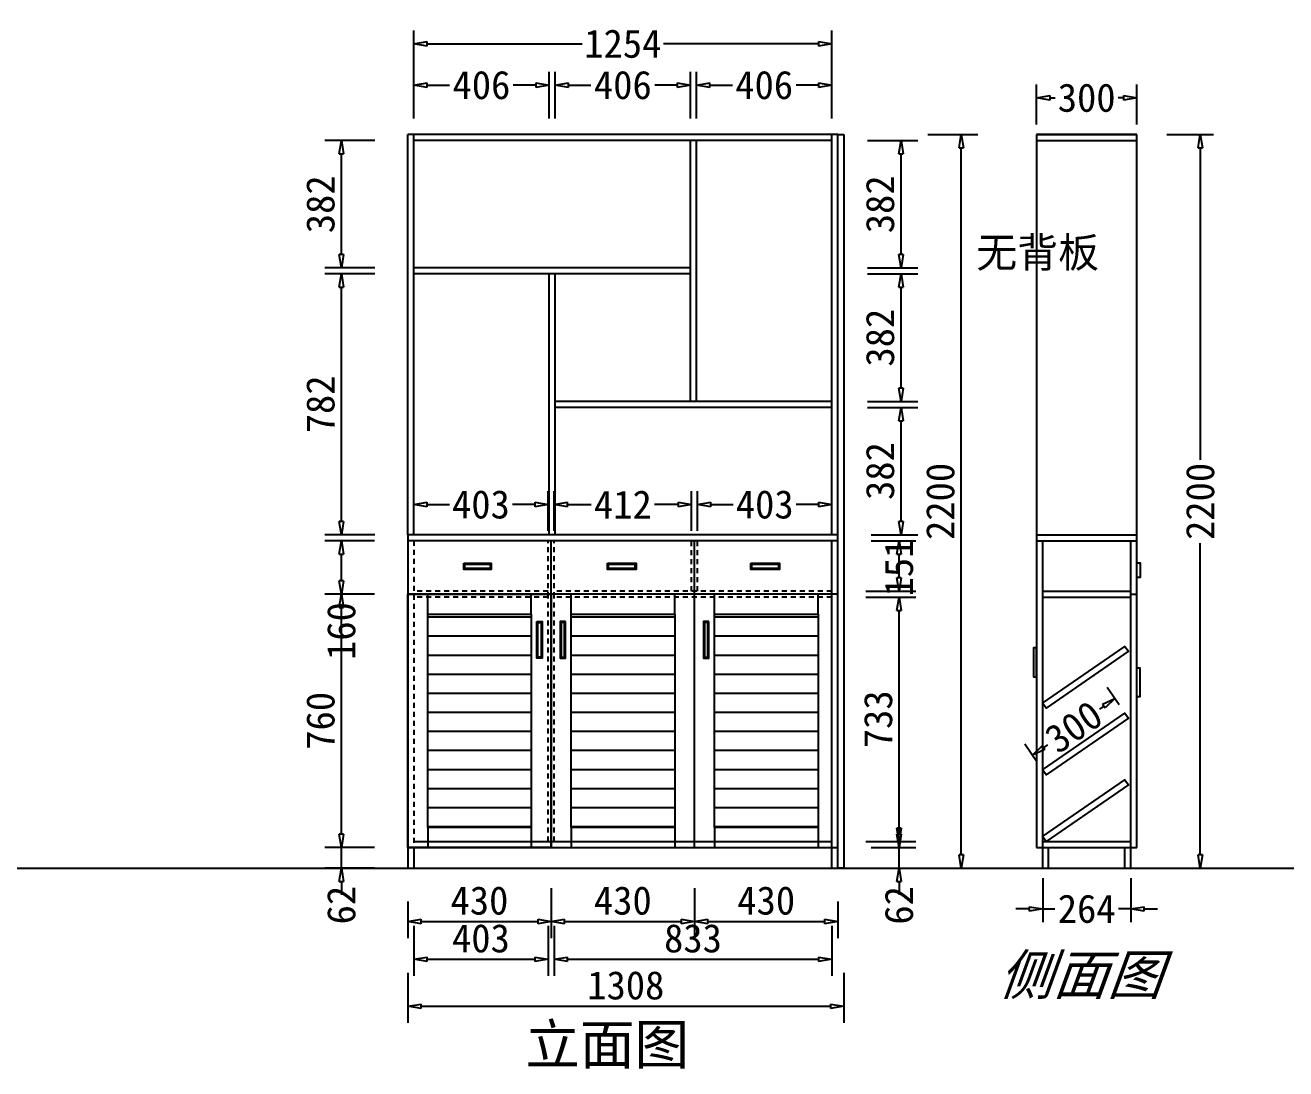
# Model space of a CAD drawing. Header units: millimetres. Extents: x 366509 to 398313, y -1245498 to -1202747.
# Drawn here: x 381884 to 385664, y -1210059 to -1206930 of the extents above; entities that cross this region are included whole.
import ezdxf

# ---------------------------------------------------------------- set-up
doc = ezdxf.new("R2010")
doc.units = ezdxf.units.MM
doc.header["$LTSCALE"] = 20
doc.linetypes.add('JIS_02_0.7', pattern=[1.35, 0.75, -0.6])
doc.layers.get('Defpoints').update_dxf_attribs({"color": 250})
doc.styles.get("Standard").update_dxf_attribs({"font": 'SimSun.ttf', "height": 85})
doc.styles.add('汉字', font='SimSun.ttf', dxfattribs={"oblique": 20, "height": 80})
doc.dimstyles.new('200', dxfattribs={"dimtxt": 90, "dimasz": 40, "dimexe": 50, "dimexo": 100, "dimgap": 20, "dimtad": 1, "dimdec": 0, "dimtxsty": 'Standard', "dimblk": 'CLOSEDBLANK', "dimcen": 100, "dimdle": 50, "dimclrd": 256, "dimclre": 256, "dimclrt": 256, "dimadec": 0, "dimazin": 0, "dimtfac": 1, "dimtdec": 0, "dimtmove": 2, "dimatfit": 3, "dimldrblk": 'CLOSEDBLANK', "dimfxl": 100, "dimfxlon": 1, "dimlwd": 25, "dimlwe": 25, "dimarcsym": 0})
doc.dimstyles.new('周文晶', dxfattribs={"dimtxt": 70, "dimasz": 40, "dimexe": 40, "dimexo": 30, "dimgap": 10, "dimtad": 0, "dimdec": 0, "dimtxsty": 'Standard', "dimblk": 'CLOSEDBLANK', "dimcen": 200, "dimclrd": 256, "dimclre": 256, "dimadec": 0, "dimazin": 0, "dimtfac": 1, "dimtdec": 0, "dimtmove": 0, "dimatfit": 3, "dimldrblk": 'CLOSEDBLANK', "dimfxl": 100, "dimfxlon": 1, "dimarcsym": 0})

# ---------------------------------------------------------------- blocks, each defined once
blk = doc.blocks.new('_ClosedBlank')
at = {"color": 0, "linetype": 'ByBlock', "lineweight": -2}
for p, q in [((-1, 0.167), (0, 0)), ((-1, 0.167), (-1, -0.167)), ((0, 0), (-1, -0.167))]:
    blk.add_line(p, q, dxfattribs=at)
blk = doc.blocks.new('*D301')
at = {"lineweight": 25, "transparency": 16777216}
for p, q in [((383461, -1209517.6), (383461, -1209667.6)), ((383031, -1209557.8), (383031, -1209667.6)), ((383071, -1209617.6), (383421, -1209617.6))]:
    blk.add_line(p, q, dxfattribs=at)
at = {"layer": 'Defpoints', "color": 0, "transparency": 16777216}
for p in [(383461, -1209395.8), (383031, -1209457.8), (383461, -1209617.6)]:
    blk.add_point(p, dxfattribs=at)
at = {"lineweight": 25, "transparency": 16777216, "xscale": 40, "yscale": 40, "zscale": 40, "rotation": 180}
blk.add_blockref('_ClosedBlank', (383031, -1209617.6), dxfattribs=at)
at = {"lineweight": 25, "transparency": 16777216, "xscale": 40, "yscale": 40, "zscale": 40}
blk.add_blockref('_ClosedBlank', (383461, -1209617.6), dxfattribs=at)
at = {"lineweight": -3, "transparency": 16777216, "insert": (383246, -1209555.1), "char_height": 85, "attachment_point": 5}
blk.add_mtext('430', dxfattribs=at)
blk = doc.blocks.new('*D302')
at = {"lineweight": 25, "transparency": 16777216}
for p, q in [((383461, -1209517.6), (383461, -1209667.6)), ((383891, -1209517.6), (383891, -1209667.6)), ((383501, -1209617.6), (383851, -1209617.6))]:
    blk.add_line(p, q, dxfattribs=at)
at = {"layer": 'Defpoints', "color": 0, "transparency": 16777216}
for p in [(383461, -1209395.8), (383891, -1209395.8), (383891, -1209617.6)]:
    blk.add_point(p, dxfattribs=at)
at = {"lineweight": 25, "transparency": 16777216, "xscale": 40, "yscale": 40, "zscale": 40, "rotation": 180}
blk.add_blockref('_ClosedBlank', (383461, -1209617.6), dxfattribs=at)
at = {"lineweight": 25, "transparency": 16777216, "xscale": 40, "yscale": 40, "zscale": 40}
blk.add_blockref('_ClosedBlank', (383891, -1209617.6), dxfattribs=at)
at = {"lineweight": -3, "transparency": 16777216, "insert": (383676, -1209555.1), "char_height": 85, "attachment_point": 5}
blk.add_mtext('430', dxfattribs=at)
blk = doc.blocks.new('*D303')
at = {"lineweight": 25, "transparency": 16777216}
for p, q in [((383891, -1209517.6), (383891, -1209667.6)), ((384321, -1209557.8), (384321, -1209667.6)), ((383931, -1209617.6), (384281, -1209617.6))]:
    blk.add_line(p, q, dxfattribs=at)
at = {"layer": 'Defpoints', "color": 0, "transparency": 16777216}
for p in [(383891, -1209395.8), (384321, -1209457.8), (384321, -1209617.6)]:
    blk.add_point(p, dxfattribs=at)
at = {"lineweight": 25, "transparency": 16777216, "xscale": 40, "yscale": 40, "zscale": 40, "rotation": 180}
blk.add_blockref('_ClosedBlank', (383891, -1209617.6), dxfattribs=at)
at = {"lineweight": 25, "transparency": 16777216, "xscale": 40, "yscale": 40, "zscale": 40}
blk.add_blockref('_ClosedBlank', (384321, -1209617.6), dxfattribs=at)
at = {"lineweight": -3, "transparency": 16777216, "insert": (384106, -1209555.1), "char_height": 85, "attachment_point": 5}
blk.add_mtext('430', dxfattribs=at)
blk = doc.blocks.new('*D304')
at = {"lineweight": 25, "transparency": 16777216}
for p, q in [((383049, -1209630.9), (383049, -1209780.9)), ((383452, -1209630.9), (383452, -1209780.9)), ((383089, -1209730.9), (383412, -1209730.9))]:
    blk.add_line(p, q, dxfattribs=at)
at = {"layer": 'Defpoints', "color": 0, "transparency": 16777216}
for p in [(383049, -1209395.8), (383452, -1209377.8), (383452, -1209730.9)]:
    blk.add_point(p, dxfattribs=at)
at = {"lineweight": 25, "transparency": 16777216, "xscale": 40, "yscale": 40, "zscale": 40, "rotation": 180}
blk.add_blockref('_ClosedBlank', (383049, -1209730.9), dxfattribs=at)
at = {"lineweight": 25, "transparency": 16777216, "xscale": 40, "yscale": 40, "zscale": 40}
blk.add_blockref('_ClosedBlank', (383452, -1209730.9), dxfattribs=at)
at = {"lineweight": -3, "transparency": 16777216, "insert": (383250.5, -1209668.4), "char_height": 85, "attachment_point": 5}
blk.add_mtext('403', dxfattribs=at)
blk = doc.blocks.new('*D305')
at = {"lineweight": 25, "transparency": 16777216}
for p, q in [((383470, -1209630.9), (383470, -1209780.9)), ((384303, -1209630.9), (384303, -1209780.9)), ((383510, -1209730.9), (384263, -1209730.9))]:
    blk.add_line(p, q, dxfattribs=at)
at = {"layer": 'Defpoints', "color": 0, "transparency": 16777216}
for p in [(383470, -1209377.8), (384303, -1209395.8), (384303, -1209730.9)]:
    blk.add_point(p, dxfattribs=at)
at = {"lineweight": 25, "transparency": 16777216, "xscale": 40, "yscale": 40, "zscale": 40, "rotation": 180}
blk.add_blockref('_ClosedBlank', (383470, -1209730.9), dxfattribs=at)
at = {"lineweight": 25, "transparency": 16777216, "xscale": 40, "yscale": 40, "zscale": 40}
blk.add_blockref('_ClosedBlank', (384303, -1209730.9), dxfattribs=at)
at = {"lineweight": -3, "transparency": 16777216, "insert": (383886.5, -1209668.4), "char_height": 85, "attachment_point": 5}
blk.add_mtext('833', dxfattribs=at)
blk = doc.blocks.new('*D309')
at = {"lineweight": 25, "transparency": 16777216}
for p, q in [((382832.1, -1209355.8), (382832.1, -1209315.8)), ((382931, -1209395.8), (382782.1, -1209395.8)), ((382832.1, -1209457.8), (382832.1, -1209395.8)), ((382931, -1209457.8), (382782.1, -1209457.8)), ((382832.1, -1209497.8), (382832.1, -1209537.8))]:
    blk.add_line(p, q, dxfattribs=at)
at = {"layer": 'Defpoints', "color": 0, "transparency": 16777216}
for p in [(382832.1, -1209395.8), (383031, -1209395.8), (383031, -1209457.8)]:
    blk.add_point(p, dxfattribs=at)
at = {"lineweight": 25, "transparency": 16777216, "xscale": 40, "yscale": 40, "zscale": 40}
for p, rotation in [((382832.1, -1209395.8), 270), ((382832.1, -1209457.8), 90)]:
    blk.add_blockref('_ClosedBlank', p, dxfattribs=dict(at, rotation=rotation))
at = {"lineweight": -3, "transparency": 16777216, "insert": (382832.1, -1209568.5), "char_height": 85, "attachment_point": 5, "rotation": 90}
blk.add_mtext('62', dxfattribs=at)
blk = doc.blocks.new('*D310')
at = {"lineweight": 25, "transparency": 16777216}
for p, q in [((382931, -1208635.8), (382782.1, -1208635.8)), ((382832.1, -1209355.8), (382832.1, -1208675.8)), ((382931, -1209395.8), (382782.1, -1209395.8))]:
    blk.add_line(p, q, dxfattribs=at)
at = {"layer": 'Defpoints', "color": 0, "transparency": 16777216}
for p in [(382832.1, -1208635.8), (383031, -1208635.8), (383031, -1209395.8)]:
    blk.add_point(p, dxfattribs=at)
at = {"lineweight": 25, "transparency": 16777216, "xscale": 40, "yscale": 40, "zscale": 40}
for p, rotation in [((382832.1, -1208635.8), 90), ((382832.1, -1209395.8), 270)]:
    blk.add_blockref('_ClosedBlank', p, dxfattribs=dict(at, rotation=rotation))
at = {"lineweight": -3, "transparency": 16777216, "insert": (382769.6, -1209015.8), "char_height": 85, "attachment_point": 5, "rotation": 90}
blk.add_mtext('760', dxfattribs=at)
blk = doc.blocks.new('*D311')
at = {"lineweight": 25, "transparency": 16777216}
for p, q in [((382931, -1208475.8), (382782.1, -1208475.8)), ((382832.1, -1208595.8), (382832.1, -1208515.8)), ((382931, -1208635.8), (382782.1, -1208635.8))]:
    blk.add_line(p, q, dxfattribs=at)
at = {"layer": 'Defpoints', "color": 0, "transparency": 16777216}
for p in [(382832.1, -1208475.8), (383031, -1208475.8), (383031, -1208635.8)]:
    blk.add_point(p, dxfattribs=at)
at = {"lineweight": 25, "transparency": 16777216, "xscale": 40, "yscale": 40, "zscale": 40}
for p, rotation in [((382832.1, -1208475.8), 90), ((382832.1, -1208635.8), 270)]:
    blk.add_blockref('_ClosedBlank', p, dxfattribs=dict(at, rotation=rotation))
at = {"lineweight": -3, "transparency": 16777216, "insert": (382832.1, -1208746.5), "char_height": 85, "attachment_point": 5, "rotation": 90}
blk.add_mtext('160', dxfattribs=at)
blk = doc.blocks.new('*D306')
at = {"lineweight": 25, "transparency": 16777216}
for p, q in [((384504.4, -1209355.8), (384504.4, -1209315.8)), ((384421, -1209395.8), (384554.4, -1209395.8)), ((384504.4, -1209457.8), (384504.4, -1209395.8)), ((384421, -1209457.8), (384554.4, -1209457.8)), ((384504.4, -1209497.8), (384504.4, -1209537.8))]:
    blk.add_line(p, q, dxfattribs=at)
at = {"layer": 'Defpoints', "color": 0, "transparency": 16777216}
for p in [(384321, -1209395.8), (384504.4, -1209395.8), (384321, -1209457.8)]:
    blk.add_point(p, dxfattribs=at)
at = {"lineweight": 25, "transparency": 16777216, "xscale": 40, "yscale": 40, "zscale": 40}
for p, rotation in [((384504.4, -1209395.8), 270), ((384504.4, -1209457.8), 90)]:
    blk.add_blockref('_ClosedBlank', p, dxfattribs=dict(at, rotation=rotation))
at = {"lineweight": -3, "transparency": 16777216, "insert": (384504.4, -1209569.2), "char_height": 85, "attachment_point": 5, "rotation": 90}
blk.add_mtext('62', dxfattribs=at)
blk = doc.blocks.new('*D312')
at = {"lineweight": 25, "transparency": 16777216}
for p, q in [((384404.4, -1208644.8), (384554.4, -1208644.8)), ((384504.4, -1209337.8), (384504.4, -1208684.8)), ((384404.4, -1209377.8), (384554.4, -1209377.8))]:
    blk.add_line(p, q, dxfattribs=at)
at = {"layer": 'Defpoints', "color": 0, "transparency": 16777216}
for p in [(384303, -1208644.8), (384504.4, -1208644.8), (384303, -1209377.8)]:
    blk.add_point(p, dxfattribs=at)
at = {"lineweight": 25, "transparency": 16777216, "xscale": 40, "yscale": 40, "zscale": 40}
for p, rotation in [((384504.4, -1208644.8), 90), ((384504.4, -1209377.8), 270)]:
    blk.add_blockref('_ClosedBlank', p, dxfattribs=dict(at, rotation=rotation))
at = {"lineweight": -3, "transparency": 16777216, "insert": (384441.9, -1209011.3), "char_height": 85, "attachment_point": 5, "rotation": 90}
blk.add_mtext('733', dxfattribs=at)
blk = doc.blocks.new('*D313')
at = {"lineweight": 25, "transparency": 16777216}
for p, q in [((384421, -1208475.8), (384554.4, -1208475.8)), ((384504.4, -1208586.8), (384504.4, -1208515.8)), ((384404.4, -1208626.8), (384554.4, -1208626.8))]:
    blk.add_line(p, q, dxfattribs=at)
at = {"layer": 'Defpoints', "color": 0, "transparency": 16777216}
for p in [(384321, -1208475.8), (384504.4, -1208475.8), (384303, -1208626.8)]:
    blk.add_point(p, dxfattribs=at)
at = {"lineweight": 25, "transparency": 16777216, "xscale": 40, "yscale": 40, "zscale": 40}
for p, rotation in [((384504.4, -1208475.8), 90), ((384504.4, -1208626.8), 270)]:
    blk.add_blockref('_ClosedBlank', p, dxfattribs=dict(at, rotation=rotation))
at = {"lineweight": -3, "transparency": 16777216, "insert": (384504.4, -1208556.3), "char_height": 85, "attachment_point": 5, "rotation": 90}
blk.add_mtext('151', dxfattribs=at)
blk = doc.blocks.new('*D314')
at = {"lineweight": 25, "transparency": 16777216}
for p, q in [((384410.2, -1208075.8), (384560.2, -1208075.8)), ((384510.2, -1208417.8), (384510.2, -1208115.8)), ((384421, -1208457.8), (384560.2, -1208457.8))]:
    blk.add_line(p, q, dxfattribs=at)
at = {"layer": 'Defpoints', "color": 0, "transparency": 16777216}
for p in [(384303, -1208075.8), (384510.2, -1208075.8), (384321, -1208457.8)]:
    blk.add_point(p, dxfattribs=at)
at = {"lineweight": 25, "transparency": 16777216, "xscale": 40, "yscale": 40, "zscale": 40}
for p, rotation in [((384510.2, -1208075.8), 90), ((384510.2, -1208457.8), 270)]:
    blk.add_blockref('_ClosedBlank', p, dxfattribs=dict(at, rotation=rotation))
at = {"lineweight": -3, "transparency": 16777216, "insert": (384447.7, -1208266.8), "char_height": 85, "attachment_point": 5, "rotation": 90}
blk.add_mtext('382', dxfattribs=at)
blk = doc.blocks.new('*D307')
at = {"lineweight": 25, "transparency": 16777216}
for p, q in [((384410.2, -1207675.8), (384560.2, -1207675.8)), ((384510.2, -1208017.8), (384510.2, -1207715.8)), ((384410.2, -1208057.8), (384560.2, -1208057.8))]:
    blk.add_line(p, q, dxfattribs=at)
at = {"layer": 'Defpoints', "color": 0, "transparency": 16777216}
for p in [(384303, -1207675.8), (384510.2, -1207675.8), (384303, -1208057.8)]:
    blk.add_point(p, dxfattribs=at)
at = {"lineweight": 25, "transparency": 16777216, "xscale": 40, "yscale": 40, "zscale": 40}
for p, rotation in [((384510.2, -1207675.8), 90), ((384510.2, -1208057.8), 270)]:
    blk.add_blockref('_ClosedBlank', p, dxfattribs=dict(at, rotation=rotation))
at = {"lineweight": -3, "transparency": 16777216, "insert": (384447.7, -1207866.8), "char_height": 85, "attachment_point": 5, "rotation": 90}
blk.add_mtext('382', dxfattribs=at)
blk = doc.blocks.new('*D315')
at = {"lineweight": 25, "transparency": 16777216}
for p, q in [((384410.2, -1207275.8), (384560.2, -1207275.8)), ((384510.2, -1207617.8), (384510.2, -1207315.8)), ((384410.2, -1207657.8), (384560.2, -1207657.8))]:
    blk.add_line(p, q, dxfattribs=at)
at = {"layer": 'Defpoints', "color": 0, "transparency": 16777216}
for p in [(384303, -1207275.8), (384510.2, -1207275.8), (383879, -1207657.8)]:
    blk.add_point(p, dxfattribs=at)
at = {"lineweight": 25, "transparency": 16777216, "xscale": 40, "yscale": 40, "zscale": 40}
for p, rotation in [((384510.2, -1207275.8), 90), ((384510.2, -1207657.8), 270)]:
    blk.add_blockref('_ClosedBlank', p, dxfattribs=dict(at, rotation=rotation))
at = {"lineweight": -3, "transparency": 16777216, "insert": (384447.7, -1207466.8), "char_height": 85, "attachment_point": 5, "rotation": 90}
blk.add_mtext('382', dxfattribs=at)
blk = doc.blocks.new('*D316')
at = {"lineweight": 25, "transparency": 16777216}
for p, q in [((384590.9, -1207257.8), (384740.9, -1207257.8)), ((384690.9, -1209417.8), (384690.9, -1207297.8)), ((384590.9, -1209457.8), (384740.9, -1209457.8))]:
    blk.add_line(p, q, dxfattribs=at)
at = {"layer": 'Defpoints', "color": 0, "transparency": 16777216}
for p in [(384321, -1207257.8), (384690.9, -1207257.8), (384321, -1209457.8)]:
    blk.add_point(p, dxfattribs=at)
at = {"lineweight": 25, "transparency": 16777216, "xscale": 40, "yscale": 40, "zscale": 40}
for p, rotation in [((384690.9, -1207257.8), 90), ((384690.9, -1209457.8), 270)]:
    blk.add_blockref('_ClosedBlank', p, dxfattribs=dict(at, rotation=rotation))
at = {"lineweight": -3, "transparency": 16777216, "insert": (384628.4, -1208357.8), "char_height": 85, "attachment_point": 5, "rotation": 90}
blk.add_mtext('2200', dxfattribs=at)
blk = doc.blocks.new('*D308')
at = {"lineweight": 25, "transparency": 16777216}
for p, q in [((383031, -1209771.9), (383031, -1209921.9)), ((384339, -1209771.9), (384339, -1209921.9)), ((383071, -1209871.9), (384299, -1209871.9))]:
    blk.add_line(p, q, dxfattribs=at)
at = {"layer": 'Defpoints', "color": 0, "transparency": 16777216}
for p in [(383031, -1209457.8), (384339, -1209457.8), (384339, -1209871.9)]:
    blk.add_point(p, dxfattribs=at)
at = {"lineweight": 25, "transparency": 16777216, "xscale": 40, "yscale": 40, "zscale": 40, "rotation": 180}
blk.add_blockref('_ClosedBlank', (383031, -1209871.9), dxfattribs=at)
at = {"lineweight": 25, "transparency": 16777216, "xscale": 40, "yscale": 40, "zscale": 40}
blk.add_blockref('_ClosedBlank', (384339, -1209871.9), dxfattribs=at)
at = {"lineweight": -3, "transparency": 16777216, "insert": (383685, -1209809.4), "char_height": 85, "attachment_point": 5}
blk.add_mtext('1308', dxfattribs=at)
blk = doc.blocks.new('*D317')
at = {"lineweight": 25, "transparency": 16777216}
for p, q in [((382932.1, -1207675.8), (382782.1, -1207675.8)), ((382832.1, -1208417.8), (382832.1, -1207715.8)), ((382932.1, -1208457.8), (382782.1, -1208457.8))]:
    blk.add_line(p, q, dxfattribs=at)
at = {"layer": 'Defpoints', "color": 0, "transparency": 16777216}
for p in [(382832.1, -1207675.8), (383049, -1207675.8), (383049, -1208457.8)]:
    blk.add_point(p, dxfattribs=at)
at = {"lineweight": 25, "transparency": 16777216, "xscale": 40, "yscale": 40, "zscale": 40}
for p, rotation in [((382832.1, -1207675.8), 90), ((382832.1, -1208457.8), 270)]:
    blk.add_blockref('_ClosedBlank', p, dxfattribs=dict(at, rotation=rotation))
at = {"lineweight": -3, "transparency": 16777216, "insert": (382769.6, -1208066.8), "char_height": 85, "attachment_point": 5, "rotation": 90}
blk.add_mtext('782', dxfattribs=at)
blk = doc.blocks.new('*D318')
at = {"lineweight": 25, "transparency": 16777216}
for p, q in [((382932.1, -1207275.8), (382782.1, -1207275.8)), ((382832.1, -1207617.8), (382832.1, -1207315.8)), ((382932.1, -1207657.8), (382782.1, -1207657.8))]:
    blk.add_line(p, q, dxfattribs=at)
at = {"layer": 'Defpoints', "color": 0, "transparency": 16777216}
for p in [(382832.1, -1207275.8), (383049, -1207275.8), (383049, -1207657.8)]:
    blk.add_point(p, dxfattribs=at)
at = {"lineweight": 25, "transparency": 16777216, "xscale": 40, "yscale": 40, "zscale": 40}
for p, rotation in [((382832.1, -1207275.8), 90), ((382832.1, -1207657.8), 270)]:
    blk.add_blockref('_ClosedBlank', p, dxfattribs=dict(at, rotation=rotation))
at = {"lineweight": -3, "transparency": 16777216, "insert": (382769.6, -1207466.8), "char_height": 85, "attachment_point": 5, "rotation": 90}
blk.add_mtext('382', dxfattribs=at)
blk = doc.blocks.new('*D319')
at = {"lineweight": -2, "transparency": 16777216}
for p, q in [((383049, -1207209.5), (383049, -1207069.5)), ((383455, -1207209.5), (383455, -1207069.5)), ((383089, -1207109.5), (383156.5, -1207109.5)), ((383415, -1207109.5), (383347.5, -1207109.5))]:
    blk.add_line(p, q, dxfattribs=at)
at = {"layer": 'Defpoints', "color": 0, "transparency": 16777216}
for p in [(383455, -1207109.5), (383049, -1207257.8), (383455, -1207675.8)]:
    blk.add_point(p, dxfattribs=at)
at = {"lineweight": -2, "transparency": 16777216, "xscale": 40, "yscale": 40, "zscale": 40, "rotation": 180}
blk.add_blockref('_ClosedBlank', (383049, -1207109.5), dxfattribs=at)
at = {"lineweight": -2, "transparency": 16777216, "xscale": 40, "yscale": 40, "zscale": 40}
blk.add_blockref('_ClosedBlank', (383455, -1207109.5), dxfattribs=at)
at = {"color": 0, "transparency": 16777216, "insert": (383252, -1207109.5), "char_height": 85, "attachment_point": 5}
blk.add_mtext('406', dxfattribs=at)
blk = doc.blocks.new('*D320')
at = {"lineweight": -2, "transparency": 16777216}
for p, q in [((383473, -1207209.5), (383473, -1207069.5)), ((383879, -1207209.5), (383879, -1207069.5)), ((383513, -1207109.5), (383580.5, -1207109.5)), ((383839, -1207109.5), (383771.5, -1207109.5))]:
    blk.add_line(p, q, dxfattribs=at)
at = {"layer": 'Defpoints', "color": 0, "transparency": 16777216}
for p in [(383879, -1207109.5), (383879, -1207275.8), (383473, -1207675.8)]:
    blk.add_point(p, dxfattribs=at)
at = {"lineweight": -2, "transparency": 16777216, "xscale": 40, "yscale": 40, "zscale": 40, "rotation": 180}
blk.add_blockref('_ClosedBlank', (383473, -1207109.5), dxfattribs=at)
at = {"lineweight": -2, "transparency": 16777216, "xscale": 40, "yscale": 40, "zscale": 40}
blk.add_blockref('_ClosedBlank', (383879, -1207109.5), dxfattribs=at)
at = {"color": 0, "transparency": 16777216, "insert": (383676, -1207109.5), "char_height": 85, "attachment_point": 5}
blk.add_mtext('406', dxfattribs=at)
blk = doc.blocks.new('*D321')
at = {"lineweight": -2, "transparency": 16777216}
for p, q in [((383897, -1207209.5), (383897, -1207069.5)), ((384303, -1207209.5), (384303, -1207069.5)), ((383937, -1207109.5), (384004.5, -1207109.5)), ((384263, -1207109.5), (384195.5, -1207109.5))]:
    blk.add_line(p, q, dxfattribs=at)
at = {"layer": 'Defpoints', "color": 0, "transparency": 16777216}
for p in [(384303, -1207109.5), (384303, -1207257.8), (383897, -1207275.8)]:
    blk.add_point(p, dxfattribs=at)
at = {"lineweight": -2, "transparency": 16777216, "xscale": 40, "yscale": 40, "zscale": 40, "rotation": 180}
blk.add_blockref('_ClosedBlank', (383897, -1207109.5), dxfattribs=at)
at = {"lineweight": -2, "transparency": 16777216, "xscale": 40, "yscale": 40, "zscale": 40}
blk.add_blockref('_ClosedBlank', (384303, -1207109.5), dxfattribs=at)
at = {"color": 0, "transparency": 16777216, "insert": (384100, -1207109.5), "char_height": 85, "attachment_point": 5}
blk.add_mtext('406', dxfattribs=at)
blk = doc.blocks.new('*D322')
at = {"lineweight": -2, "transparency": 16777216}
for p, q in [((383049, -1207085.6), (383049, -1206945.6)), ((384303, -1207085.6), (384303, -1206945.6)), ((383089, -1206985.6), (383554.1, -1206985.6)), ((384263, -1206985.6), (383797.9, -1206985.6))]:
    blk.add_line(p, q, dxfattribs=at)
at = {"layer": 'Defpoints', "color": 0, "transparency": 16777216}
for p in [(384303, -1206985.6), (383049, -1207275.8), (384303, -1207275.8)]:
    blk.add_point(p, dxfattribs=at)
at = {"lineweight": -2, "transparency": 16777216, "xscale": 40, "yscale": 40, "zscale": 40, "rotation": 180}
blk.add_blockref('_ClosedBlank', (383049, -1206985.6), dxfattribs=at)
at = {"lineweight": -2, "transparency": 16777216, "xscale": 40, "yscale": 40, "zscale": 40}
blk.add_blockref('_ClosedBlank', (384303, -1206985.6), dxfattribs=at)
at = {"color": 0, "transparency": 16777216, "insert": (383676, -1206985.6), "char_height": 85, "attachment_point": 5}
blk.add_mtext('1254', dxfattribs=at)
blk = doc.blocks.new('*D373')
at = {"lineweight": -2, "transparency": 16777216}
for p, q in [((384935, -1209487.8), (384935, -1209619.8)), ((385199, -1209487.8), (385199, -1209619.8)), ((384895, -1209579.8), (384855, -1209579.8)), ((384935, -1209579.8), (384971.5, -1209579.8)), ((385199, -1209579.8), (385162.4, -1209579.8)), ((385239, -1209579.8), (385279, -1209579.8))]:
    blk.add_line(p, q, dxfattribs=at)
at = {"layer": 'Defpoints', "color": 0, "transparency": 16777216}
for p in [(384935, -1209457.8), (385199, -1209457.8), (385199, -1209579.8)]:
    blk.add_point(p, dxfattribs=at)
at = {"lineweight": -2, "transparency": 16777216, "xscale": 40, "yscale": 40, "zscale": 40}
blk.add_blockref('_ClosedBlank', (384935, -1209579.8), dxfattribs=at)
at = {"lineweight": -2, "transparency": 16777216, "xscale": 40, "yscale": 40, "zscale": 40, "rotation": 180}
blk.add_blockref('_ClosedBlank', (385199, -1209579.8), dxfattribs=at)
at = {"color": 0, "transparency": 16777216, "insert": (385067, -1209579.8), "char_height": 85, "attachment_point": 5}
blk.add_mtext('264', dxfattribs=at)
blk = doc.blocks.new('*D372')
at = {"lineweight": -2, "transparency": 16777216}
for p, q in [((385307.6, -1207257.9), (385447.6, -1207257.9)), ((385407.6, -1207297.9), (385407.6, -1208233.1)), ((385407.6, -1209417.8), (385407.6, -1208482.6)), ((385307.6, -1209457.8), (385447.6, -1209457.8))]:
    blk.add_line(p, q, dxfattribs=at)
at = {"layer": 'Defpoints', "color": 0, "transparency": 16777216}
for p in [(385208, -1207257.9), (385407.6, -1207257.9), (385217, -1209457.8)]:
    blk.add_point(p, dxfattribs=at)
at = {"lineweight": -2, "transparency": 16777216, "xscale": 40, "yscale": 40, "zscale": 40}
for p, rotation in [((385407.6, -1207257.9), 90), ((385407.6, -1209457.8), 270)]:
    blk.add_blockref('_ClosedBlank', p, dxfattribs=dict(at, rotation=rotation))
at = {"color": 0, "transparency": 16777216, "insert": (385407.6, -1208357.8), "char_height": 85, "attachment_point": 5, "rotation": 90}
blk.add_mtext('2200', dxfattribs=at)
blk = doc.blocks.new('*D374')
at = {"lineweight": -2, "transparency": 16777216}
for p, q in [((384917, -1207227.9), (384917, -1207107.6)), ((385217, -1207227.9), (385217, -1207107.6)), ((384957, -1207147.6), (384972.9, -1207147.6)), ((385177, -1207147.6), (385161, -1207147.6))]:
    blk.add_line(p, q, dxfattribs=at)
at = {"layer": 'Defpoints', "color": 0, "transparency": 16777216}
for p in [(385217, -1207147.6), (384917, -1207257.9), (385217, -1207257.9)]:
    blk.add_point(p, dxfattribs=at)
at = {"lineweight": -2, "transparency": 16777216, "xscale": 40, "yscale": 40, "zscale": 40, "rotation": 180}
blk.add_blockref('_ClosedBlank', (384917, -1207147.6), dxfattribs=at)
at = {"lineweight": -2, "transparency": 16777216, "xscale": 40, "yscale": 40, "zscale": 40}
blk.add_blockref('_ClosedBlank', (385217, -1207147.6), dxfattribs=at)
at = {"color": 0, "transparency": 16777216, "insert": (385067, -1207147.6), "char_height": 85, "attachment_point": 5}
blk.add_mtext('300', dxfattribs=at)
blk = doc.blocks.new('*D375')
at = {"lineweight": -2, "transparency": 16777216}
for p, q in [((385164.8, -1208967.9), (385128.9, -1208915.9)), ((385118.7, -1208971.5), (385105.6, -1208980.6)), ((384917.9, -1209138.3), (384882, -1209086.3)), ((384937.6, -1209096.5), (384950.8, -1209087.4))]:
    blk.add_line(p, q, dxfattribs=at)
at = {"layer": 'Defpoints', "color": 0, "transparency": 16777216}
for p in [(385151.6, -1208948.8), (385181.8, -1208992.6), (384935, -1209163)]:
    blk.add_point(p, dxfattribs=at)
at = {"lineweight": -2, "transparency": 16777216, "xscale": 40, "yscale": 40, "zscale": 40}
for p, rotation in [((385151.6, -1208948.8), 34.61715798447761), ((384904.7, -1209119.2), 214.6171579844776)]:
    blk.add_blockref('_ClosedBlank', p, dxfattribs=dict(at, rotation=rotation))
at = {"color": 0, "transparency": 16777216, "insert": (385028.2, -1209034), "char_height": 85, "attachment_point": 5, "rotation": 34.6172}
blk.add_mtext('300', dxfattribs=at)
blk = doc.blocks.new('*D460')
at = {"lineweight": -2, "transparency": 16777216}
for p, q in [((383049, -1208445.8), (383049, -1208327.2)), ((383452, -1208445.8), (383452, -1208327.2)), ((383089, -1208367.2), (383155.8, -1208367.2)), ((383412, -1208367.2), (383345.3, -1208367.2))]:
    blk.add_line(p, q, dxfattribs=at)
at = {"layer": 'Defpoints', "color": 0, "transparency": 16777216}
for p in [(383452, -1208367.2), (383049, -1208475.8), (383452, -1208475.8)]:
    blk.add_point(p, dxfattribs=at)
at = {"lineweight": -2, "transparency": 16777216, "xscale": 40, "yscale": 40, "zscale": 40, "rotation": 180}
blk.add_blockref('_ClosedBlank', (383049, -1208367.2), dxfattribs=at)
at = {"lineweight": -2, "transparency": 16777216, "xscale": 40, "yscale": 40, "zscale": 40}
blk.add_blockref('_ClosedBlank', (383452, -1208367.2), dxfattribs=at)
at = {"color": 0, "transparency": 16777216, "insert": (383250.5, -1208367.2), "char_height": 85, "attachment_point": 5}
blk.add_mtext('403', dxfattribs=at)
blk = doc.blocks.new('*D461')
at = {"lineweight": -2, "transparency": 16777216}
for p, q in [((383470, -1208445.8), (383470, -1208327.2)), ((383882, -1208445.8), (383882, -1208327.2)), ((383510, -1208367.2), (383581.3, -1208367.2)), ((383842, -1208367.2), (383770.8, -1208367.2))]:
    blk.add_line(p, q, dxfattribs=at)
at = {"layer": 'Defpoints', "color": 0, "transparency": 16777216}
for p in [(383882, -1208367.2), (383470, -1208475.8), (383882, -1208475.8)]:
    blk.add_point(p, dxfattribs=at)
at = {"lineweight": -2, "transparency": 16777216, "xscale": 40, "yscale": 40, "zscale": 40, "rotation": 180}
blk.add_blockref('_ClosedBlank', (383470, -1208367.2), dxfattribs=at)
at = {"lineweight": -2, "transparency": 16777216, "xscale": 40, "yscale": 40, "zscale": 40}
blk.add_blockref('_ClosedBlank', (383882, -1208367.2), dxfattribs=at)
at = {"color": 0, "transparency": 16777216, "insert": (383676, -1208367.2), "char_height": 85, "attachment_point": 5}
blk.add_mtext('412', dxfattribs=at)
blk = doc.blocks.new('*D462')
at = {"lineweight": -2, "transparency": 16777216}
for p, q in [((383900, -1208445.8), (383900, -1208327.2)), ((384303, -1208445.8), (384303, -1208327.2)), ((383940, -1208367.2), (384006.8, -1208367.2)), ((384263, -1208367.2), (384196.3, -1208367.2))]:
    blk.add_line(p, q, dxfattribs=at)
at = {"layer": 'Defpoints', "color": 0, "transparency": 16777216}
for p in [(384303, -1208367.2), (383900, -1208475.8), (384303, -1208475.8)]:
    blk.add_point(p, dxfattribs=at)
at = {"lineweight": -2, "transparency": 16777216, "xscale": 40, "yscale": 40, "zscale": 40, "rotation": 180}
blk.add_blockref('_ClosedBlank', (383900, -1208367.2), dxfattribs=at)
at = {"lineweight": -2, "transparency": 16777216, "xscale": 40, "yscale": 40, "zscale": 40}
blk.add_blockref('_ClosedBlank', (384303, -1208367.2), dxfattribs=at)
at = {"color": 0, "transparency": 16777216, "insert": (384101.5, -1208367.2), "char_height": 85, "attachment_point": 5}
blk.add_mtext('403', dxfattribs=at)

msp = doc.modelspace()

# ---------------------------------------------------------------- hatches: boundary and pattern name
at = {"lineweight": -3}
h = msp.add_hatch(dxfattribs=at)
h.set_pattern_fill('LINE', color=250, scale=18, style=0)
h.set_pattern_definition([(0, (261446.443, -1195845.433), (0, 57.15), [])])
h.paths.add_polyline_path([(384262.016, -1208695.841), (383951.016, -1208695.841), (383951.016, -1209335.841), (384262.016, -1209335.841)])
h.paths.add_polyline_path([(383832.016, -1208695.841), (383521.016, -1208695.841), (383521.016, -1209335.841), (383832.016, -1209335.841)])
h.paths.add_polyline_path([(383091.016, -1209335.841), (383401.016, -1209335.841), (383401.016, -1208695.841), (383091.016, -1208695.841)])

# ---------------------------------------------------------------- linework, layer by layer
for p, q in [((383891.016, -1207257.841), (383031.016, -1207257.841)), ((383031.016, -1208457.841), (383031.016, -1207257.841)), ((383049.016, -1208457.841), (383049.016, -1207257.841)), ((384321.016, -1207257.841), (383891.016, -1207257.841)), ((384303.016, -1208457.841), (384303.016, -1207257.841)), ((384321.016, -1209457.841), (384321.016, -1207257.841)), ((384303.016, -1207275.841), (383049.016, -1207275.841)), ((383879.016, -1208057.841), (383879.016, -1207275.841)), ((383897.016, -1208057.841), (383897.016, -1207275.841)), ((383879.016, -1207657.841), (383049.016, -1207657.841)), ((383879.016, -1207675.841), (383049.016, -1207675.841)), ((383455.016, -1208457.841), (383455.016, -1207675.841)), ((383473.016, -1208457.841), (383473.016, -1207675.841)), ((384303.016, -1208057.841), (383473.016, -1208057.841)), ((384303.016, -1208075.841), (383473.016, -1208075.841)), ((384321.016, -1208457.841), (383031.016, -1208457.841)), ((383031.016, -1208457.841), (383031.016, -1209457.841)), ((384321.016, -1209457.841), (384321.016, -1208457.841)), ((384321.016, -1208475.841), (383031.016, -1208475.841)), ((383891.016, -1209395.841), (383891.016, -1208475.841)), ((384321.016, -1208635.841), (383031.016, -1208635.841)), ((383091.016, -1208695.841), (383091.016, -1208635.841)), ((383401.016, -1208695.841), (383401.016, -1208635.841)), ((383461.016, -1209395.841), (383461.016, -1208635.841)), ((383521.016, -1208695.841), (383521.016, -1208635.841)), ((383832.016, -1208695.841), (383832.016, -1208635.841)), ((383951.016, -1208695.841), (383951.016, -1208635.841)), ((384262.016, -1208695.841), (384262.016, -1208635.841)), ((383091.016, -1209335.841), (383091.016, -1209395.841)), ((383401.016, -1209335.841), (383401.016, -1209395.841)), ((383521.016, -1209335.841), (383521.016, -1209395.841)), ((383832.016, -1209335.841), (383832.016, -1209395.841)), ((383951.016, -1209335.841), (383951.016, -1209395.841)), ((384262.016, -1209335.841), (384262.016, -1209395.841)), ((383031.016, -1209395.841), (384321.016, -1209395.841)), ((383049.016, -1209395.841), (383049.016, -1209457.841)), ((384303.016, -1209457.841), (384303.016, -1209395.841)), ((383031.016, -1209457.841), (384321.016, -1209457.841))]:
    msp.add_line(p, q, dxfattribs=at)
for p, q in [((384321.016, -1207257.841), (384339.016, -1207257.841)), ((384339.016, -1207257.841), (384339.016, -1209457.841)), ((385198.96, -1207257.857), (384916.96, -1207257.857)), ((384916.96, -1207257.857), (384916.96, -1207257.857)), ((384934.96, -1207257.857), (384934.96, -1207257.857)), ((385216.96, -1207257.857), (385198.96, -1207257.857)), ((385198.96, -1207257.857), (385198.96, -1207257.857)), ((385216.96, -1207257.857), (385216.96, -1207257.857)), ((383461.016, -1208635.841), (383461.016, -1208475.841)), ((384934.96, -1209395.841), (384934.96, -1209457.841)), ((384952.96, -1209457.841), (384952.96, -1209395.841)), ((366509.141, -1209457.841), (398312.891, -1209457.841)), ((384339.016, -1209457.841), (384321.016, -1209457.841)), ((384934.96, -1209457.841), (384952.96, -1209457.841))]:
    msp.add_line(p, q)
at = {"color": 0}
for p, q in [((384916.96, -1207257.857), (385216.96, -1207257.857)), ((384916.96, -1207257.857), (384916.96, -1209395.841)), ((385198.96, -1207257.857), (385216.96, -1207257.857)), ((385216.96, -1209395.841), (385216.96, -1207257.857)), ((384916.96, -1207275.857), (385216.96, -1207275.857)), ((384916.96, -1208457.841), (385216.96, -1208457.841)), ((384916.96, -1208475.841), (385216.96, -1208475.841)), ((384934.96, -1208475.841), (384934.96, -1209395.841)), ((385198.96, -1209457.841), (385198.96, -1208475.841)), ((384934.96, -1208626.841), (385198.96, -1208626.841)), ((384934.96, -1208644.841), (385198.96, -1208644.841)), ((385198.96, -1208635.841), (385216.96, -1208635.841)), ((384916.96, -1209395.841), (385216.96, -1209395.841)), ((384934.96, -1209377.841), (385198.96, -1209377.841)), ((385180.96, -1209457.841), (385180.96, -1209395.841)), ((384934.96, -1209457.841), (385198.96, -1209457.841))]:
    msp.add_line(p, q, dxfattribs=at)
at = {"color": 250, "linetype": 'JIS_02_0.7', "lineweight": -3}
for p, q in [((383049.016, -1208475.841), (383049.016, -1209395.841)), ((383452.016, -1208644.841), (383452.016, -1208475.841)), ((383470.016, -1208644.841), (383470.016, -1208475.841)), ((383882.016, -1208626.841), (383882.016, -1208475.841)), ((383900.016, -1208626.841), (383900.016, -1208475.841)), ((383452.016, -1208626.841), (383049.016, -1208626.841)), ((383452.016, -1208644.841), (383049.016, -1208644.841)), ((383452.016, -1209377.841), (383452.016, -1208644.841)), ((384303.016, -1208626.841), (383470.016, -1208626.841)), ((383470.016, -1209377.841), (383470.016, -1208644.841)), ((384303.016, -1208644.841), (383470.016, -1208644.841))]:
    msp.add_line(p, q, dxfattribs=at)
at = {"color": 250, "lineweight": -3}
for p, q in [((384303.016, -1209395.841), (384303.016, -1208475.841)), ((383049.016, -1209377.841), (384303.016, -1209377.841))]:
    msp.add_line(p, q, dxfattribs=at)
for points in [[(383199.709, -1208543.324), (383281.513, -1208543.324), (383281.513, -1208561.902), (383199.709, -1208561.902)], [(383629.709, -1208543.324), (383715.513, -1208543.324), (383715.513, -1208561.902), (383629.709, -1208561.902)], [(384059.709, -1208543.324), (384145.513, -1208543.324), (384145.513, -1208561.902), (384059.709, -1208561.902)], [(385216.96, -1208541.54), (385227.5, -1208541.54), (385227.5, -1208585.564), (385216.96, -1208585.564)], [(383202.709, -1208546.324), (383278.513, -1208546.324), (383278.513, -1208558.902), (383202.709, -1208558.902)], [(383632.709, -1208546.324), (383712.513, -1208546.324), (383712.513, -1208558.902), (383632.709, -1208558.902)], [(384062.709, -1208546.324), (384142.513, -1208546.324), (384142.513, -1208558.902), (384062.709, -1208558.902)], [(383417.701, -1208717.464), (383433.74, -1208717.464), (383433.74, -1208827.449), (383417.701, -1208827.449)], [(383420.701, -1208720.464), (383430.74, -1208720.464), (383430.74, -1208824.449), (383420.701, -1208824.449)], [(383504.33, -1208717.464), (383488.291, -1208717.464), (383488.291, -1208827.449), (383504.33, -1208827.449)], [(383501.33, -1208720.464), (383491.291, -1208720.464), (383491.291, -1208824.449), (383501.33, -1208824.449)], [(383934.33, -1208717.464), (383918.291, -1208717.464), (383918.291, -1208827.449), (383934.33, -1208827.449)], [(383931.33, -1208720.464), (383921.291, -1208720.464), (383921.291, -1208824.449), (383931.33, -1208824.449)], [(384916.96, -1208796.806), (384907.63, -1208796.806), (384907.63, -1208884.384), (384916.96, -1208884.384)], [(385216.96, -1208856.65), (385226.289, -1208856.65), (385226.289, -1208944.228), (385216.96, -1208944.228)]]:
    msp.add_lwpolyline(points, close=True)
at = {"lineweight": -3}
for points in [[(383461.016, -1209395.841), (383031.016, -1209395.841), (383031.016, -1208635.841), (383461.016, -1208635.841)], [(383401.016, -1209335.841), (383091.016, -1209335.841), (383091.016, -1208695.841), (383401.016, -1208695.841)], [(383832.016, -1209335.841), (383521.016, -1209335.841), (383521.016, -1208695.841), (383832.016, -1208695.841)], [(384262.016, -1209335.841), (383951.016, -1209335.841), (383951.016, -1208695.841), (384262.016, -1208695.841)]]:
    msp.add_lwpolyline(points, close=True, dxfattribs=at)
for points in [[(384934.959, -1208963.027), (385181.849, -1208792.6), (385192.075, -1208807.414), (384945.185, -1208977.841), (384934.959, -1208963.027)], [(384934.959, -1209163.027), (385181.849, -1208992.6), (385192.075, -1209007.414), (384945.185, -1209177.841), (384934.959, -1209163.027)], [(384934.959, -1209363.027), (385181.849, -1209192.6), (385192.075, -1209207.414), (384945.185, -1209377.841), (384934.959, -1209363.027)]]:
    msp.add_lwpolyline(points)

# ---------------------------------------------------------------- texts
at = {"lineweight": -3, "attachment_point": 1}
for s, insert, char_height, width in [('无背板', (384735.922, -1207566.285), 90, 545.64139), ('立面图', (383383.704, -1209926.191), 120, 1105.27366)]:
    msp.add_mtext(s, dxfattribs=dict(at, insert=insert, char_height=char_height, width=width))
at = {"color": 0, "insert": (384800.889, -1209717.28), "char_height": 120, "width": 1293.93172, "attachment_point": 1, "style": '汉字'}
msp.add_mtext('侧面图', dxfattribs=at)

# ---------------------------------------------------------------- dimensions: what is measured, and where the dimension line sits
for base, p1, p2, picture, middle in [((384303.016, -1206985.574), (383049.016, -1207275.841), (384303.016, -1207275.841), '*D322', (383676.016, -1206985.574)), ((383455.016, -1207109.48), (383049.016, -1207257.841), (383455.016, -1207675.841), '*D319', (383252.016, -1207109.48)), ((383879.016, -1207109.48), (383473.016, -1207675.841), (383879.016, -1207275.841), '*D320', (383676.016, -1207109.48)), ((384303.016, -1207109.48), (383897.016, -1207275.841), (384303.016, -1207257.841), '*D321', (384100.016, -1207109.48)), ((385216.96, -1207147.564), (384916.96, -1207257.857), (385216.96, -1207257.857), '*D374', (385066.96, -1207147.564)), ((383452.016, -1208367.212), (383049.016, -1208475.841), (383452.016, -1208475.841), '*D460', (383250.516, -1208367.212)), ((383882.016, -1208367.212), (383470.016, -1208475.841), (383882.016, -1208475.841), '*D461', (383676.016, -1208367.212)), ((384303.016, -1208367.212), (383900.016, -1208475.841), (384303.016, -1208475.841), '*D462', (384101.516, -1208367.212))]:
    dim = msp.add_linear_dim(base=base, p1=p1, p2=p2, dimstyle='周文晶')
    dim.commit()
    dim.dimension.update_dxf_attribs({"geometry": picture, "text_midpoint": middle})
at = {"lineweight": -3}
for base, p1, p2, angle, picture, middle in [((384690.897, -1207257.841), (384321.016, -1209457.841), (384321.016, -1207257.841), 90, '*D316', (384628.397, -1208357.841)), ((382832.123, -1207275.841), (383049.016, -1207657.841), (383049.016, -1207275.841), 90, '*D318', (382769.623, -1207466.841)), ((384510.19, -1207275.841), (383879.016, -1207657.841), (384303.016, -1207275.841), 270, '*D315', (384447.69, -1207466.841)), ((382832.123, -1207675.841), (383049.016, -1208457.841), (383049.016, -1207675.841), 90, '*D317', (382769.623, -1208066.841)), ((384510.19, -1207675.841), (384303.016, -1208057.841), (384303.016, -1207675.841), 270, '*D307', (384447.69, -1207866.841)), ((384510.19, -1208075.841), (384321.016, -1208457.841), (384303.016, -1208075.841), 270, '*D314', (384447.69, -1208266.841)), ((382832.123, -1208635.841), (383031.016, -1209395.841), (383031.016, -1208635.841), 270, '*D310', (382769.623, -1209015.841)), ((384504.386, -1208644.841), (384303.016, -1209377.841), (384303.016, -1208644.841), 270, '*D312', (384441.886, -1209011.341))]:
    dim = msp.add_linear_dim(base=base, p1=p1, p2=p2, angle=angle, dimstyle='200', dxfattribs=at)
    dim.commit()
    dim.dimension.update_dxf_attribs({"geometry": picture, "text_midpoint": middle})
at = {"color": 0}
dim = msp.add_linear_dim(base=(385407.57, -1207257.857), p1=(385216.96, -1209457.841), p2=(385207.96, -1207257.857), angle=90, dimstyle='周文晶', dxfattribs=at)
dim.commit()
dim.dimension.update_dxf_attribs({"geometry": '*D372', "text_midpoint": (385407.57, -1208357.849)})
at = {"lineweight": -3}
for base, p1, p2, picture, middle in [((384504.386, -1208475.841), (384303.016, -1208626.841), (384321.016, -1208475.841), '*D313', (384504.386, -1208556.341)), ((382832.123, -1208475.841), (383031.016, -1208635.841), (383031.016, -1208475.841), '*D311', (382832.123, -1208746.519)), ((382832.123, -1209395.841), (383031.016, -1209457.841), (383031.016, -1209395.841), '*D309', (382832.123, -1209568.457)), ((384504.386, -1209395.841), (384321.016, -1209457.841), (384321.016, -1209395.841), '*D306', (384504.386, -1209569.211))]:
    dim = msp.add_linear_dim(base=base, p1=p1, p2=p2, angle=270, dimstyle='200', dxfattribs=at)
    dim.commit()
    dim.dimension.update_dxf_attribs({"geometry": picture, "text_midpoint": middle, "dimtype": 128})
dim = msp.add_aligned_dim(p1=(384934.96, -1209163.027), p2=(385181.849, -1208992.6), distance=53.223, dimstyle='周文晶')
dim.commit()
dim.dimension.update_dxf_attribs({"geometry": '*D375', "text_midpoint": (385028.169, -1209034.013)})
for base, p1, p2, picture, middle in [((383461.016, -1209617.585), (383031.016, -1209457.841), (383461.016, -1209395.841), '*D301', (383246.016, -1209555.085)), ((383452.016, -1209730.932), (383049.016, -1209395.841), (383452.016, -1209377.841), '*D304', (383250.516, -1209668.432)), ((383891.016, -1209617.585), (383461.016, -1209395.841), (383891.016, -1209395.841), '*D302', (383676.016, -1209555.085)), ((384303.016, -1209730.932), (383470.016, -1209377.841), (384303.016, -1209395.841), '*D305', (383886.516, -1209668.432)), ((384321.016, -1209617.585), (383891.016, -1209395.841), (384321.016, -1209457.841), '*D303', (384106.016, -1209555.085)), ((384339.016, -1209871.871), (383031.016, -1209457.841), (384339.016, -1209457.841), '*D308', (383685.016, -1209809.371))]:
    dim = msp.add_linear_dim(base=base, p1=p1, p2=p2, dimstyle='200', dxfattribs=at)
    dim.commit()
    dim.dimension.update_dxf_attribs({"geometry": picture, "text_midpoint": middle})
at = {"color": 0}
dim = msp.add_linear_dim(base=(385198.96, -1209579.843), p1=(384934.96, -1209457.841), p2=(385198.96, -1209457.841), dimstyle='周文晶', dxfattribs=at)
dim.commit()
dim.dimension.update_dxf_attribs({"geometry": '*D373', "text_midpoint": (385066.96, -1209579.843)})

doc.saveas('drawing.dxf')
